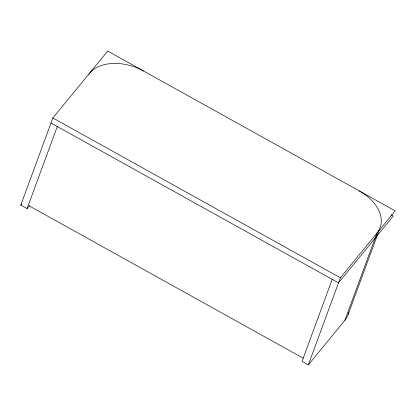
<?xml version="1.0" encoding="UTF-8"?>
<svg xmlns="http://www.w3.org/2000/svg" width="416" height="416" viewBox="0 0 416 416"><rect width="100%" height="100%" fill="white"/><g stroke="black" fill="none" stroke-linecap="round" stroke-linejoin="round"><path stroke-width="0.62" d="M29.552 205.598L27.087 208.603L20.8 205.109L52.858 117.972L107.692 51.08L395.2 210.891L340.366 277.784L308.308 364.92L302.021 361.421L332.207 279.37M27.087 208.603L57.278 126.552M88.998 74.506L89.414 73.377A41.709 27.966 20.2 0 1 143.629 71.058M308.308 364.92L344.864 320.325L376.922 233.189A41.709 27.966 20.2 0 0 359.263 190.918M348.135 314.569L377.655 234.338M20.8 205.109L21.622 204.105M391.061 214.713L393.328 215.977L338.499 282.864L50.991 123.053M52.858 117.972L340.366 277.784M29.094 205.821L303.264 358.223M348.754 312.458A41.709 27.966 20.2 0 1 344.864 320.325M378.94 230.402A41.709 27.966 20.2 0 1 375.055 238.274"/></g></svg>
